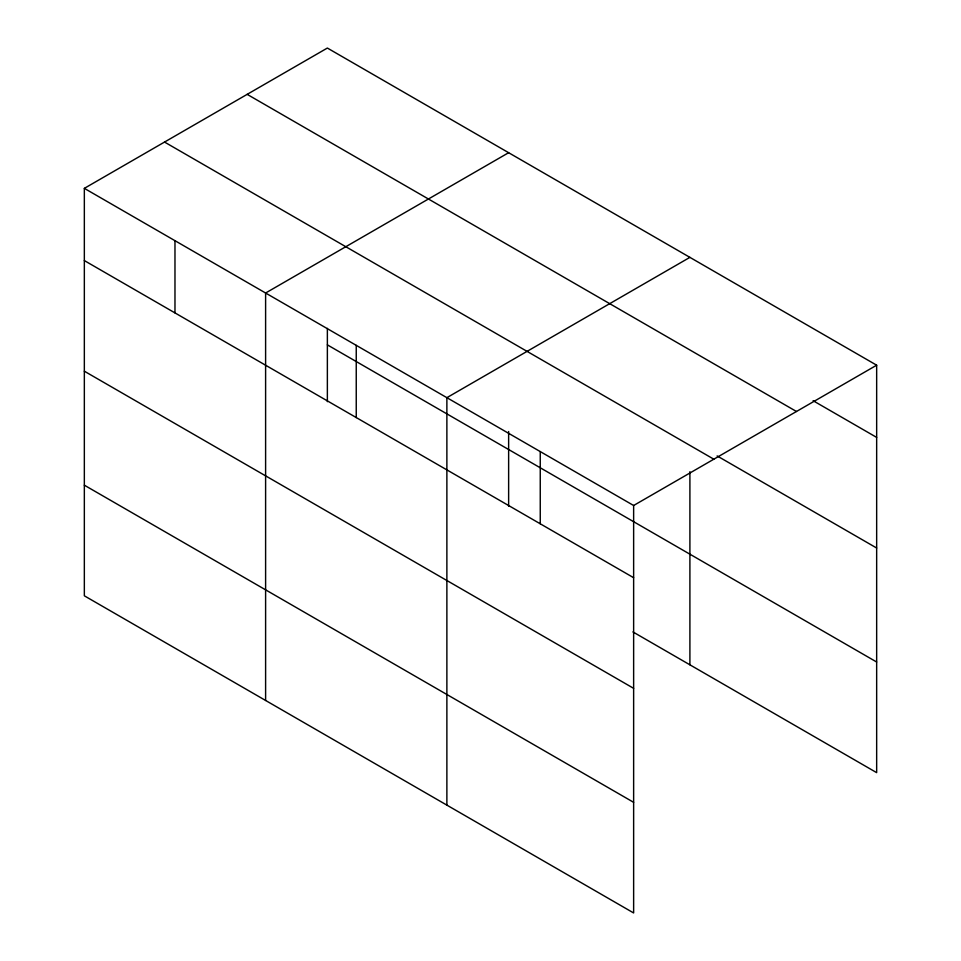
<?xml version="1.0" encoding="UTF-8"?>
<svg xmlns="http://www.w3.org/2000/svg" width="961" height="961" viewBox="0 0 961 961"><rect width="100%" height="100%" fill="white"/><g stroke="black" fill="none" stroke-linecap="round" stroke-linejoin="round"><path stroke-width="1.44" d="M633.635 688.34L633.635 505.498L84.34 188.356L84.34 595.808L633.635 912.95L633.635 688.34L84.34 371.198M632.927 631.918L876.66 772.644L876.66 365.192L327.365 48.05L84.34 188.356M508.633 152.703L265.608 293.021L265.608 700.473M689.902 257.356L446.877 397.674L446.877 805.126M633.635 505.498L876.66 365.192M813.114 400.713L876.66 437.399M247.169 94.358L796.465 411.488M717.134 455.922L876.66 548.022M164.535 142.06L713.831 459.202M327.365 344.867L876.66 662.009M84.34 260.575L633.635 577.705M84.34 485.185L633.635 802.327M689.902 471.695L689.902 664.808M540.25 451.586L540.25 523.793M508.633 431.525L508.633 506.339M356.243 345.347L356.243 417.555M327.365 328.374L327.365 401.686M174.974 240.694L174.974 312.902"/></g></svg>
